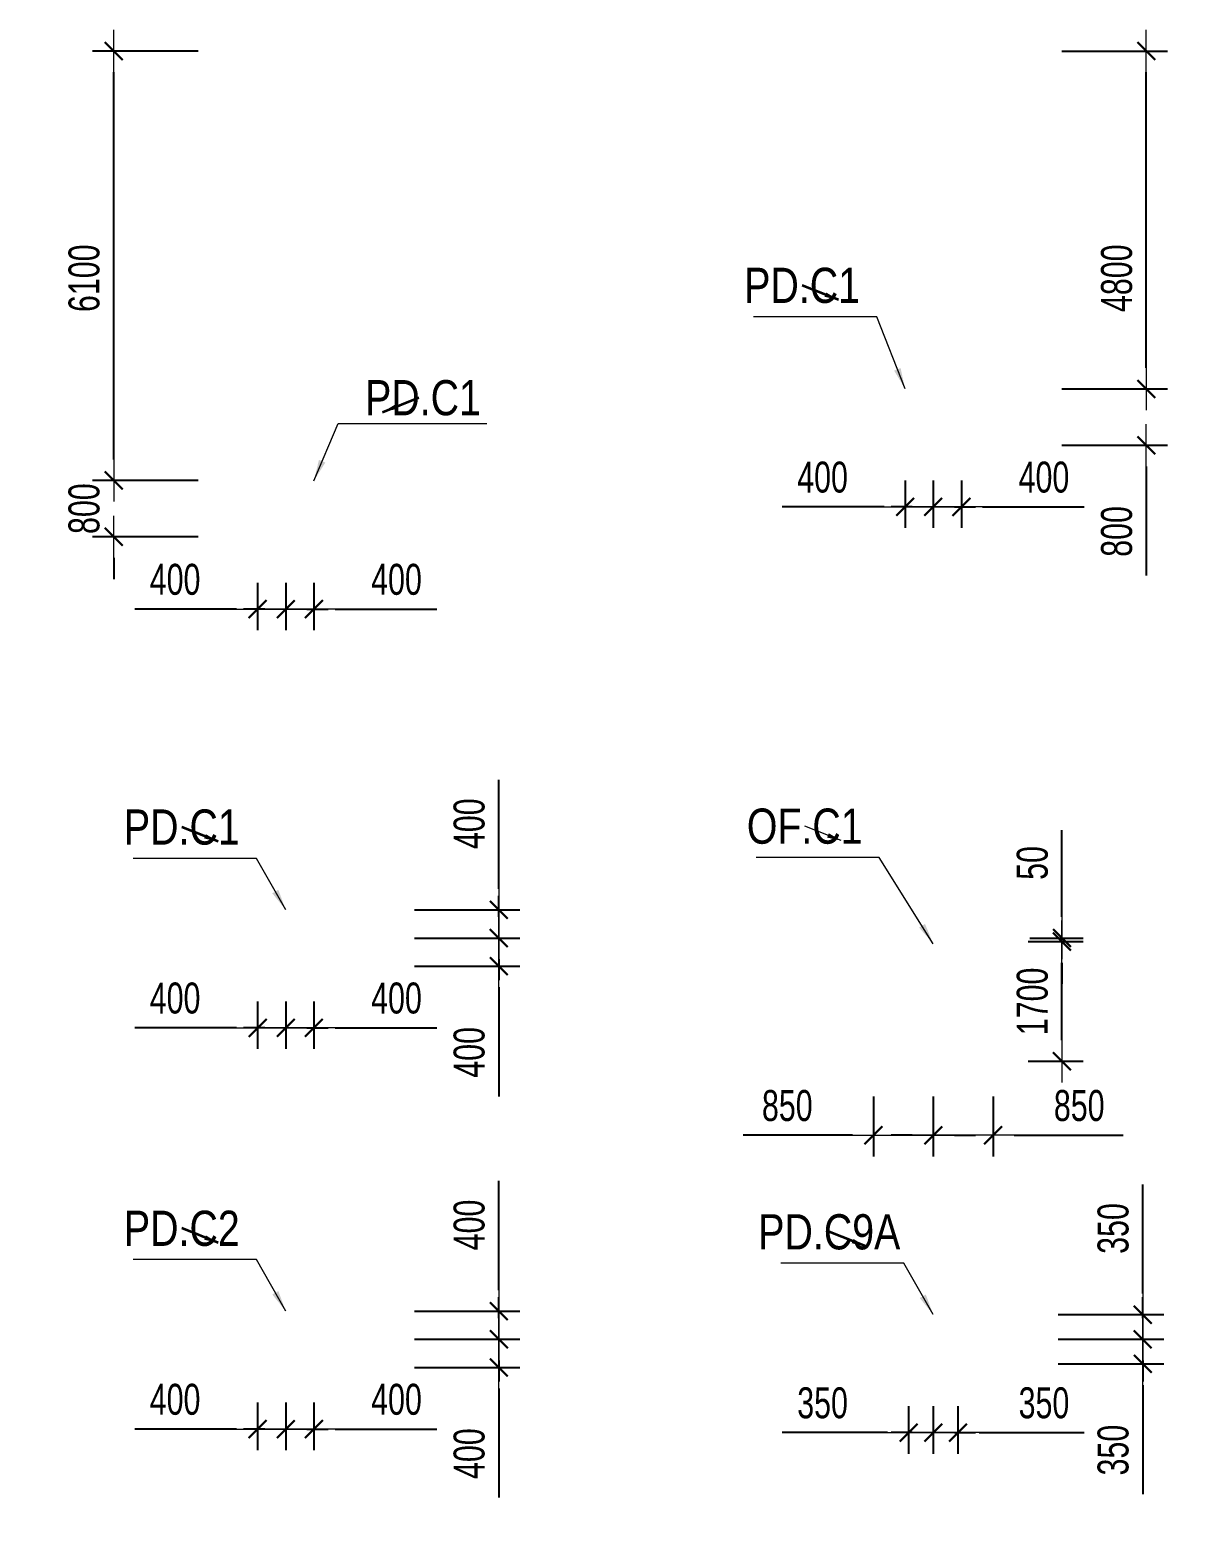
# Model space of a CAD drawing. Header units: millimetres. Extents: x -259680 to 286077, y -1281 to 94455.
# Drawn here: x 22364 to 38820, y 68933 to 90200 of the extents above; entities that cross this region are included whole.
import ezdxf
from ezdxf.enums import TextEntityAlignment as Align

# ---------------------------------------------------------------- set-up
doc = ezdxf.new("R2010")
doc.units = ezdxf.units.MM
doc.layers.get('0').update_dxf_attribs({"lineweight": 20})
doc.layers.get('Defpoints').update_dxf_attribs({"color": 151, "lineweight": 9})
for name, color, linetype, lineweight in [('$0$C1', 20, 'Continuous', 35), ('$1$NDC_S_ANNO', 7, 'Continuous', 20), ('$1$NDC_S_DIM', 1, 'Continuous', 15), ('$1$NDC_S_VN TEXT', 7, 'Continuous', 20), ('NDC_S_DIM', 1, 'Continuous', 15)]:
    doc.layers.add(name, color=color, linetype=linetype, lineweight=lineweight)
doc.styles.add('$1$NDC_DIM', font='', dxfattribs={"width": 0.75})
doc.styles.add('$2$ARIAL', font='arial.ttf', dxfattribs={"width": 0.8})
doc.styles.add('NDC_DIM', font='', dxfattribs={"width": 0.75})
doc.styles.get('$1$NDC_DIM').set_extended_font_data('Dotum')
doc.styles.get('NDC_DIM').set_extended_font_data('Dotum')
doc.dimstyles.new('$0$NDC_dim_150', dxfattribs={"dimscale": 150, "dimtxt": 2.2, "dimasz": 1.5, "dimexe": 1.5, "dimexo": 2.5, "dimgap": 1, "dimtad": 1, "dimdec": 0, "dimzin": 0, "dimdsep": 46, "dimtxsty": '$1$NDC_DIM', "dimblk": '$1$DIMMARK', "dimcen": 0.09, "dimdle": 1.2, "dimclrd": 1, "dimclre": 1, "dimclrt": 3, "dimadec": 0, "dimazin": 0, "dimtfac": 1, "dimtdec": 0, "dimtix": 1, "dimtofl": 0, "dimtmove": 0, "dimatfit": 3, "dimfxl": 6, "dimfxlon": 1, "dimtolj": 1, "dimtzin": 0, "dimarcsym": 0})
doc.dimstyles.new('$1$NDC_dim_iso', dxfattribs={"dimtxt": 2.2, "dimasz": 1, "dimexe": 1.5, "dimexo": 2.5, "dimgap": 1, "dimtad": 1, "dimdec": 0, "dimzin": 0, "dimdsep": 46, "dimtxsty": '$1$NDC_DIM', "dimblk": '$1$DIMMARK', "dimcen": 0.09, "dimdle": 1.2, "dimclrd": 1, "dimclre": 1, "dimclrt": 3, "dimadec": 0, "dimazin": 0, "dimtfac": 1, "dimtdec": 0, "dimtix": 1, "dimtofl": 0, "dimtmove": 0, "dimatfit": 3, "dimfxl": 6, "dimfxlon": 1, "dimtolj": 1, "dimtzin": 0, "dimarcsym": 0})
doc.dimstyles.new('NDC_dim_200', dxfattribs={"dimscale": 200, "dimtxt": 2.2, "dimasz": 1.5, "dimexe": 1.5, "dimexo": 2.5, "dimgap": 1, "dimtad": 1, "dimdec": 0, "dimzin": 0, "dimdsep": 46, "dimtxsty": 'NDC_DIM', "dimblk": 'DIMMARK', "dimcen": 0.09, "dimdle": 1.2, "dimclrd": 1, "dimclre": 1, "dimclrt": 3, "dimadec": 0, "dimazin": 0, "dimtfac": 1, "dimtdec": 0, "dimtix": 1, "dimtofl": 0, "dimtmove": 0, "dimatfit": 3, "dimfxl": 6, "dimfxlon": 1, "dimtolj": 1, "dimtzin": 0, "dimarcsym": 0})

# ---------------------------------------------------------------- blocks, each defined once
blk = doc.blocks.new('$1$DIMMARK')
at = {"layer": '$1$NDC_S_DIM', "color": 1}
blk.add_line((-1.5, 0), (1, 0), dxfattribs=at)
at = {"layer": '$1$NDC_S_DIM', "color": 2, "const_width": 0.1}
blk.add_lwpolyline([(-0.424, -0.424), (0.424, 0.424)], dxfattribs=at)
blk = doc.blocks.new('DIMMARK')
at = {"layer": 'NDC_S_DIM', "color": 1}
blk.add_line((-1.5, 0), (1, 0), dxfattribs=at)
at = {"layer": 'NDC_S_DIM', "color": 2, "const_width": 0.1}
blk.add_lwpolyline([(-0.424, -0.424), (0.424, 0.424)], dxfattribs=at)
blk = doc.blocks.new('*D233')
at = {"layer": 'Defpoints', "color": 0, "ltscale": 100, "transparency": 16777216}
for p in [(26000, 76900), (26400, 76900), (26400, 76024)]:
    blk.add_point(p, dxfattribs=at)
at = {"layer": 'NDC_S_DIM', "color": 1, "lineweight": -2, "ltscale": 100, "transparency": 16777216}
for p, q in [((26000, 76400), (26000, 75724)), ((26400, 76400), (26400, 75724)), ((25700, 76024), (25400, 76024)), ((26700, 76024), (28145, 76024))]:
    blk.add_line(p, q, dxfattribs=at)
at = {"layer": 'NDC_S_DIM', "color": 1, "lineweight": -2, "ltscale": 100, "transparency": 16777216, "xscale": 300, "yscale": 300, "zscale": 300}
blk.add_blockref('DIMMARK', (26000, 76024), dxfattribs=at)
at = {"layer": 'NDC_S_DIM', "color": 1, "lineweight": -2, "ltscale": 100, "transparency": 16777216, "xscale": 300, "yscale": 300, "zscale": 300, "rotation": 180}
blk.add_blockref('DIMMARK', (26400, 76024), dxfattribs=at)
at = {"layer": 'NDC_S_DIM', "color": 3, "ltscale": 100, "transparency": 16777216, "insert": (27573, 76445), "char_height": 440, "attachment_point": 5, "style": 'NDC_DIM'}
blk.add_mtext('\\A1;400', dxfattribs=at)
blk = doc.blocks.new('*D230')
at = {"layer": 'Defpoints', "color": 0, "ltscale": 100, "transparency": 16777216}
for p in [(25600, 76900), (26000, 76900), (26000, 76024)]:
    blk.add_point(p, dxfattribs=at)
at = {"layer": 'NDC_S_DIM', "color": 1, "lineweight": -2, "ltscale": 100, "transparency": 16777216}
for p, q in [((25600, 76400), (25600, 75724)), ((26000, 76400), (26000, 75724)), ((25300, 76024), (23855, 76024)), ((26300, 76024), (26600, 76024))]:
    blk.add_line(p, q, dxfattribs=at)
at = {"layer": 'NDC_S_DIM', "color": 1, "lineweight": -2, "ltscale": 100, "transparency": 16777216, "xscale": 300, "yscale": 300, "zscale": 300}
blk.add_blockref('DIMMARK', (25600, 76024), dxfattribs=at)
at = {"layer": 'NDC_S_DIM', "color": 1, "lineweight": -2, "ltscale": 100, "transparency": 16777216, "xscale": 300, "yscale": 300, "zscale": 300, "rotation": 180}
blk.add_blockref('DIMMARK', (26000, 76024), dxfattribs=at)
at = {"layer": 'NDC_S_DIM', "color": 3, "ltscale": 100, "transparency": 16777216, "insert": (24427, 76445), "char_height": 440, "attachment_point": 5, "style": 'NDC_DIM'}
blk.add_mtext('\\A1;400', dxfattribs=at)
blk = doc.blocks.new('*D231')
at = {"layer": 'Defpoints', "color": 0, "ltscale": 100, "transparency": 16777216}
for p in [(26300, 77700), (29027, 77700), (26300, 77300)]:
    blk.add_point(p, dxfattribs=at)
at = {"layer": 'NDC_S_DIM', "color": 1, "lineweight": -2, "ltscale": 100, "transparency": 16777216}
for p, q in [((29027, 78000), (29027, 79549)), ((27827, 77700), (29327, 77700)), ((27827, 77300), (29327, 77300)), ((29027, 77000), (29027, 76700))]:
    blk.add_line(p, q, dxfattribs=at)
at = {"layer": 'NDC_S_DIM', "color": 1, "lineweight": -2, "ltscale": 100, "transparency": 16777216, "xscale": 300, "yscale": 300, "zscale": 300}
for p, rotation in [((29027, 77700), 270), ((29027, 77300), 90)]:
    blk.add_blockref('DIMMARK', p, dxfattribs=dict(at, rotation=rotation))
at = {"layer": 'NDC_S_DIM', "color": 3, "ltscale": 100, "transparency": 16777216, "insert": (28607, 78924), "char_height": 440, "attachment_point": 5, "rotation": 90, "style": 'NDC_DIM'}
blk.add_mtext('\\A1;400', dxfattribs=at)
blk = doc.blocks.new('*D232')
at = {"layer": 'Defpoints', "color": 0, "ltscale": 100, "transparency": 16777216}
for p in [(26300, 77300), (29027, 77300), (26300, 76900)]:
    blk.add_point(p, dxfattribs=at)
at = {"layer": 'NDC_S_DIM', "color": 1, "lineweight": -2, "ltscale": 100, "transparency": 16777216}
for p, q in [((29027, 77600), (29027, 77900)), ((27827, 77300), (29327, 77300)), ((27827, 76900), (29327, 76900)), ((29027, 76600), (29027, 75051))]:
    blk.add_line(p, q, dxfattribs=at)
at = {"layer": 'NDC_S_DIM', "color": 1, "lineweight": -2, "ltscale": 100, "transparency": 16777216, "xscale": 300, "yscale": 300, "zscale": 300}
for p, rotation in [((29027, 77300), 270), ((29027, 76900), 90)]:
    blk.add_blockref('DIMMARK', p, dxfattribs=dict(at, rotation=rotation))
at = {"layer": 'NDC_S_DIM', "color": 3, "ltscale": 100, "transparency": 16777216, "insert": (28607, 75676), "char_height": 440, "attachment_point": 5, "rotation": 90, "style": 'NDC_DIM'}
blk.add_mtext('\\A1;400', dxfattribs=at)
blk = doc.blocks.new('*D245')
at = {"layer": 'Defpoints', "color": 0, "ltscale": 100, "transparency": 16777216}
for p in [(26000, 71200), (26400, 71200), (26400, 70324)]:
    blk.add_point(p, dxfattribs=at)
at = {"layer": 'NDC_S_DIM', "color": 1, "lineweight": -2, "ltscale": 100, "transparency": 16777216}
for p, q in [((26000, 70700), (26000, 70024)), ((26400, 70700), (26400, 70024)), ((25700, 70324), (25400, 70324)), ((26700, 70324), (28145, 70324))]:
    blk.add_line(p, q, dxfattribs=at)
at = {"layer": 'NDC_S_DIM', "color": 1, "lineweight": -2, "ltscale": 100, "transparency": 16777216, "xscale": 300, "yscale": 300, "zscale": 300}
blk.add_blockref('DIMMARK', (26000, 70324), dxfattribs=at)
at = {"layer": 'NDC_S_DIM', "color": 1, "lineweight": -2, "ltscale": 100, "transparency": 16777216, "xscale": 300, "yscale": 300, "zscale": 300, "rotation": 180}
blk.add_blockref('DIMMARK', (26400, 70324), dxfattribs=at)
at = {"layer": 'NDC_S_DIM', "color": 3, "ltscale": 100, "transparency": 16777216, "insert": (27573, 70745), "char_height": 440, "attachment_point": 5, "style": 'NDC_DIM'}
blk.add_mtext('\\A1;400', dxfattribs=at)
blk = doc.blocks.new('*D242')
at = {"layer": 'Defpoints', "color": 0, "ltscale": 100, "transparency": 16777216}
for p in [(25600, 71200), (26000, 71200), (26000, 70324)]:
    blk.add_point(p, dxfattribs=at)
at = {"layer": 'NDC_S_DIM', "color": 1, "lineweight": -2, "ltscale": 100, "transparency": 16777216}
for p, q in [((25600, 70700), (25600, 70024)), ((26000, 70700), (26000, 70024)), ((25300, 70324), (23855, 70324)), ((26300, 70324), (26600, 70324))]:
    blk.add_line(p, q, dxfattribs=at)
at = {"layer": 'NDC_S_DIM', "color": 1, "lineweight": -2, "ltscale": 100, "transparency": 16777216, "xscale": 300, "yscale": 300, "zscale": 300}
blk.add_blockref('DIMMARK', (25600, 70324), dxfattribs=at)
at = {"layer": 'NDC_S_DIM', "color": 1, "lineweight": -2, "ltscale": 100, "transparency": 16777216, "xscale": 300, "yscale": 300, "zscale": 300, "rotation": 180}
blk.add_blockref('DIMMARK', (26000, 70324), dxfattribs=at)
at = {"layer": 'NDC_S_DIM', "color": 3, "ltscale": 100, "transparency": 16777216, "insert": (24427, 70745), "char_height": 440, "attachment_point": 5, "style": 'NDC_DIM'}
blk.add_mtext('\\A1;400', dxfattribs=at)
blk = doc.blocks.new('*D243')
at = {"layer": 'Defpoints', "color": 0, "ltscale": 100, "transparency": 16777216}
for p in [(26400, 72000), (29027, 72000), (26400, 71600)]:
    blk.add_point(p, dxfattribs=at)
at = {"layer": 'NDC_S_DIM', "color": 1, "lineweight": -2, "ltscale": 100, "transparency": 16777216}
for p, q in [((29027, 72300), (29027, 73849)), ((27827, 72000), (29327, 72000)), ((27827, 71600), (29327, 71600)), ((29027, 71300), (29027, 71000))]:
    blk.add_line(p, q, dxfattribs=at)
at = {"layer": 'NDC_S_DIM', "color": 1, "lineweight": -2, "ltscale": 100, "transparency": 16777216, "xscale": 300, "yscale": 300, "zscale": 300}
for p, rotation in [((29027, 72000), 270), ((29027, 71600), 90)]:
    blk.add_blockref('DIMMARK', p, dxfattribs=dict(at, rotation=rotation))
at = {"layer": 'NDC_S_DIM', "color": 3, "ltscale": 100, "transparency": 16777216, "insert": (28607, 73224), "char_height": 440, "attachment_point": 5, "rotation": 90, "style": 'NDC_DIM'}
blk.add_mtext('\\A1;400', dxfattribs=at)
blk = doc.blocks.new('*D244')
at = {"layer": 'Defpoints', "color": 0, "ltscale": 100, "transparency": 16777216}
for p in [(26400, 71600), (29027, 71600), (26400, 71200)]:
    blk.add_point(p, dxfattribs=at)
at = {"layer": 'NDC_S_DIM', "color": 1, "lineweight": -2, "ltscale": 100, "transparency": 16777216}
for p, q in [((29027, 71900), (29027, 72200)), ((27827, 71600), (29327, 71600)), ((27827, 71200), (29327, 71200)), ((29027, 70900), (29027, 69351))]:
    blk.add_line(p, q, dxfattribs=at)
at = {"layer": 'NDC_S_DIM', "color": 1, "lineweight": -2, "ltscale": 100, "transparency": 16777216, "xscale": 300, "yscale": 300, "zscale": 300}
for p, rotation in [((29027, 71600), 270), ((29027, 71200), 90)]:
    blk.add_blockref('DIMMARK', p, dxfattribs=dict(at, rotation=rotation))
at = {"layer": 'NDC_S_DIM', "color": 3, "ltscale": 100, "transparency": 16777216, "insert": (28607, 69976), "char_height": 440, "attachment_point": 5, "rotation": 90, "style": 'NDC_DIM'}
blk.add_mtext('\\A1;400', dxfattribs=at)
blk = doc.blocks.new('*D552')
at = {"layer": 'Defpoints', "color": 0, "ltscale": 100, "transparency": 16777216}
for p in [(26000, 82848), (26400, 82848), (26400, 81973)]:
    blk.add_point(p, dxfattribs=at)
at = {"layer": 'NDC_S_DIM', "color": 1, "lineweight": -2, "ltscale": 100, "transparency": 16777216}
for p, q in [((26000, 82348), (26000, 81673)), ((26400, 82348), (26400, 81673)), ((25700, 81973), (25400, 81973)), ((26700, 81973), (28145, 81973))]:
    blk.add_line(p, q, dxfattribs=at)
at = {"layer": 'NDC_S_DIM', "color": 1, "lineweight": -2, "ltscale": 100, "transparency": 16777216, "xscale": 300, "yscale": 300, "zscale": 300}
blk.add_blockref('DIMMARK', (26000, 81973), dxfattribs=at)
at = {"layer": 'NDC_S_DIM', "color": 1, "lineweight": -2, "ltscale": 100, "transparency": 16777216, "xscale": 300, "yscale": 300, "zscale": 300, "rotation": 180}
blk.add_blockref('DIMMARK', (26400, 81973), dxfattribs=at)
at = {"layer": 'NDC_S_DIM', "color": 3, "ltscale": 100, "transparency": 16777216, "insert": (27573, 82393), "char_height": 440, "attachment_point": 5, "style": 'NDC_DIM'}
blk.add_mtext('\\A1;400', dxfattribs=at)
blk = doc.blocks.new('*D553')
at = {"layer": 'Defpoints', "color": 0, "ltscale": 100, "transparency": 16777216}
for p in [(25600, 82848), (26000, 82848), (26000, 81973)]:
    blk.add_point(p, dxfattribs=at)
at = {"layer": 'NDC_S_DIM', "color": 1, "lineweight": -2, "ltscale": 100, "transparency": 16777216}
for p, q in [((25600, 82348), (25600, 81673)), ((26000, 82348), (26000, 81673)), ((25300, 81973), (23855, 81973)), ((26300, 81973), (26600, 81973))]:
    blk.add_line(p, q, dxfattribs=at)
at = {"layer": 'NDC_S_DIM', "color": 1, "lineweight": -2, "ltscale": 100, "transparency": 16777216, "xscale": 300, "yscale": 300, "zscale": 300}
blk.add_blockref('DIMMARK', (25600, 81973), dxfattribs=at)
at = {"layer": 'NDC_S_DIM', "color": 1, "lineweight": -2, "ltscale": 100, "transparency": 16777216, "xscale": 300, "yscale": 300, "zscale": 300, "rotation": 180}
blk.add_blockref('DIMMARK', (26000, 81973), dxfattribs=at)
at = {"layer": 'NDC_S_DIM', "color": 3, "ltscale": 100, "transparency": 16777216, "insert": (24427, 82393), "char_height": 440, "attachment_point": 5, "style": 'NDC_DIM'}
blk.add_mtext('\\A1;400', dxfattribs=at)
blk = doc.blocks.new('*D554')
at = {"layer": 'Defpoints', "color": 0, "ltscale": 100, "transparency": 16777216}
for p in [(35200, 84300), (35600, 84300), (35600, 83425)]:
    blk.add_point(p, dxfattribs=at)
at = {"layer": 'NDC_S_DIM', "color": 1, "lineweight": -2, "ltscale": 100, "transparency": 16777216}
for p, q in [((35200, 83800), (35200, 83125)), ((35600, 83800), (35600, 83125)), ((34900, 83425), (34600, 83425)), ((35900, 83425), (37345, 83425))]:
    blk.add_line(p, q, dxfattribs=at)
at = {"layer": 'NDC_S_DIM', "color": 1, "lineweight": -2, "ltscale": 100, "transparency": 16777216, "xscale": 300, "yscale": 300, "zscale": 300}
blk.add_blockref('DIMMARK', (35200, 83425), dxfattribs=at)
at = {"layer": 'NDC_S_DIM', "color": 1, "lineweight": -2, "ltscale": 100, "transparency": 16777216, "xscale": 300, "yscale": 300, "zscale": 300, "rotation": 180}
blk.add_blockref('DIMMARK', (35600, 83425), dxfattribs=at)
at = {"layer": 'NDC_S_DIM', "color": 3, "ltscale": 100, "transparency": 16777216, "insert": (36773, 83845), "char_height": 440, "attachment_point": 5, "style": 'NDC_DIM'}
blk.add_mtext('\\A1;400', dxfattribs=at)
blk = doc.blocks.new('*D555')
at = {"layer": 'Defpoints', "color": 0, "ltscale": 100, "transparency": 16777216}
for p in [(34800, 84300), (35200, 84300), (35200, 83425)]:
    blk.add_point(p, dxfattribs=at)
at = {"layer": 'NDC_S_DIM', "color": 1, "lineweight": -2, "ltscale": 100, "transparency": 16777216}
for p, q in [((34800, 83800), (34800, 83125)), ((35200, 83800), (35200, 83125)), ((34500, 83425), (33055, 83425)), ((35500, 83425), (35800, 83425))]:
    blk.add_line(p, q, dxfattribs=at)
at = {"layer": 'NDC_S_DIM', "color": 1, "lineweight": -2, "ltscale": 100, "transparency": 16777216, "xscale": 300, "yscale": 300, "zscale": 300}
blk.add_blockref('DIMMARK', (34800, 83425), dxfattribs=at)
at = {"layer": 'NDC_S_DIM', "color": 1, "lineweight": -2, "ltscale": 100, "transparency": 16777216, "xscale": 300, "yscale": 300, "zscale": 300, "rotation": 180}
blk.add_blockref('DIMMARK', (35200, 83425), dxfattribs=at)
at = {"layer": 'NDC_S_DIM', "color": 3, "ltscale": 100, "transparency": 16777216, "insert": (33627, 83845), "char_height": 440, "attachment_point": 5, "style": 'NDC_DIM'}
blk.add_mtext('\\A1;400', dxfattribs=at)
blk = doc.blocks.new('*D568')
at = {"layer": 'Defpoints', "color": 0, "ltscale": 100, "transparency": 16777216}
for p in [(23555, 89900), (25600, 89900), (25600, 83800)]:
    blk.add_point(p, dxfattribs=at)
at = {"layer": 'NDC_S_DIM', "color": 1, "lineweight": -2, "ltscale": 100, "transparency": 16777216}
for p, q in [((24755, 89900), (23255, 89900)), ((23555, 84100), (23555, 89600)), ((24755, 83800), (23255, 83800))]:
    blk.add_line(p, q, dxfattribs=at)
at = {"layer": 'NDC_S_DIM', "color": 1, "lineweight": -2, "ltscale": 100, "transparency": 16777216, "xscale": 300, "yscale": 300, "zscale": 300}
for p, rotation in [((23555, 89900), 90), ((23555, 83800), 270)]:
    blk.add_blockref('DIMMARK', p, dxfattribs=dict(at, rotation=rotation))
at = {"layer": 'NDC_S_DIM', "color": 3, "ltscale": 100, "transparency": 16777216, "insert": (23135, 86673), "char_height": 440, "attachment_point": 5, "rotation": 90, "style": 'NDC_DIM'}
blk.add_mtext('\\A1;6100', dxfattribs=at)
blk = doc.blocks.new('*D569')
at = {"layer": 'Defpoints', "color": 0, "ltscale": 100, "transparency": 16777216}
for p in [(23555, 83800), (25600, 83800), (25600, 83000)]:
    blk.add_point(p, dxfattribs=at)
at = {"layer": 'NDC_S_DIM', "color": 1, "lineweight": -2, "ltscale": 100, "transparency": 16777216}
for p, q in [((23555, 84100), (23555, 84400)), ((24755, 83800), (23255, 83800)), ((24755, 83000), (23255, 83000)), ((23555, 82700), (23555, 82400))]:
    blk.add_line(p, q, dxfattribs=at)
at = {"layer": 'NDC_S_DIM', "color": 1, "lineweight": -2, "ltscale": 100, "transparency": 16777216, "xscale": 300, "yscale": 300, "zscale": 300}
for p, rotation in [((23555, 83800), 270), ((23555, 83000), 90)]:
    blk.add_blockref('DIMMARK', p, dxfattribs=dict(at, rotation=rotation))
at = {"layer": 'NDC_S_DIM', "color": 3, "ltscale": 100, "transparency": 16777216, "insert": (23135, 83400), "char_height": 440, "attachment_point": 5, "rotation": 90, "style": 'NDC_DIM'}
blk.add_mtext('\\A1;800', dxfattribs=at)
blk = doc.blocks.new('*D570')
at = {"layer": 'Defpoints', "color": 0, "ltscale": 100, "transparency": 16777216}
for p in [(35600, 89900), (38227, 89900), (35600, 85100)]:
    blk.add_point(p, dxfattribs=at)
at = {"layer": 'NDC_S_DIM', "color": 1, "lineweight": -2, "ltscale": 100, "transparency": 16777216}
for p, q in [((37027, 89900), (38527, 89900)), ((38227, 85400), (38227, 89600)), ((37027, 85100), (38527, 85100))]:
    blk.add_line(p, q, dxfattribs=at)
at = {"layer": 'NDC_S_DIM', "color": 1, "lineweight": -2, "ltscale": 100, "transparency": 16777216, "xscale": 300, "yscale": 300, "zscale": 300}
for p, rotation in [((38227, 89900), 90), ((38227, 85100), 270)]:
    blk.add_blockref('DIMMARK', p, dxfattribs=dict(at, rotation=rotation))
at = {"layer": 'NDC_S_DIM', "color": 3, "ltscale": 100, "transparency": 16777216, "insert": (37807, 86673), "char_height": 440, "attachment_point": 5, "rotation": 90, "style": 'NDC_DIM'}
blk.add_mtext('\\A1;4800', dxfattribs=at)
blk = doc.blocks.new('*D571')
at = {"layer": 'Defpoints', "color": 0, "ltscale": 100, "transparency": 16777216}
for p in [(35600, 85100), (38227, 85100), (35600, 84300)]:
    blk.add_point(p, dxfattribs=at)
at = {"layer": 'NDC_S_DIM', "color": 1, "lineweight": -2, "ltscale": 100, "transparency": 16777216}
for p, q in [((38227, 85400), (38227, 85700)), ((37027, 85100), (38527, 85100)), ((37027, 84300), (38527, 84300)), ((38227, 84000), (38227, 82452))]:
    blk.add_line(p, q, dxfattribs=at)
at = {"layer": 'NDC_S_DIM', "color": 1, "lineweight": -2, "ltscale": 100, "transparency": 16777216, "xscale": 300, "yscale": 300, "zscale": 300}
for p, rotation in [((38227, 85100), 270), ((38227, 84300), 90)]:
    blk.add_blockref('DIMMARK', p, dxfattribs=dict(at, rotation=rotation))
at = {"layer": 'NDC_S_DIM', "color": 3, "ltscale": 100, "transparency": 16777216, "insert": (37807, 83076), "char_height": 440, "attachment_point": 5, "rotation": 90, "style": 'NDC_DIM'}
blk.add_mtext('\\A1;800', dxfattribs=at)
blk = doc.blocks.new('*D598')
at = {"layer": 'Defpoints', "color": 0, "ltscale": 100, "transparency": 16777216}
for p in [(35200, 71150), (35550, 71150), (35550, 70274)]:
    blk.add_point(p, dxfattribs=at)
at = {"layer": 'NDC_S_DIM', "color": 1, "lineweight": -2, "ltscale": 100, "transparency": 16777216}
for p, q in [((35200, 70650), (35200, 69974)), ((35550, 70650), (35550, 69974)), ((34900, 70274), (34600, 70274)), ((35850, 70274), (37346, 70274))]:
    blk.add_line(p, q, dxfattribs=at)
at = {"layer": 'NDC_S_DIM', "color": 1, "lineweight": -2, "ltscale": 100, "transparency": 16777216, "xscale": 300, "yscale": 300, "zscale": 300}
blk.add_blockref('DIMMARK', (35200, 70274), dxfattribs=at)
at = {"layer": 'NDC_S_DIM', "color": 1, "lineweight": -2, "ltscale": 100, "transparency": 16777216, "xscale": 300, "yscale": 300, "zscale": 300, "rotation": 180}
blk.add_blockref('DIMMARK', (35550, 70274), dxfattribs=at)
at = {"layer": 'NDC_S_DIM', "color": 3, "ltscale": 100, "transparency": 16777216, "insert": (36773, 70695), "char_height": 440, "attachment_point": 5, "style": 'NDC_DIM'}
blk.add_mtext('\\A1;350', dxfattribs=at)
blk = doc.blocks.new('*D599')
at = {"layer": 'Defpoints', "color": 0, "ltscale": 100, "transparency": 16777216}
for p in [(34850, 71150), (35200, 71150), (35200, 70274)]:
    blk.add_point(p, dxfattribs=at)
at = {"layer": 'NDC_S_DIM', "color": 1, "lineweight": -2, "ltscale": 100, "transparency": 16777216}
for p, q in [((34850, 70650), (34850, 69974)), ((35200, 70650), (35200, 69974)), ((34550, 70274), (33054, 70274)), ((35500, 70274), (35800, 70274))]:
    blk.add_line(p, q, dxfattribs=at)
at = {"layer": 'NDC_S_DIM', "color": 1, "lineweight": -2, "ltscale": 100, "transparency": 16777216, "xscale": 300, "yscale": 300, "zscale": 300}
blk.add_blockref('DIMMARK', (34850, 70274), dxfattribs=at)
at = {"layer": 'NDC_S_DIM', "color": 1, "lineweight": -2, "ltscale": 100, "transparency": 16777216, "xscale": 300, "yscale": 300, "zscale": 300, "rotation": 180}
blk.add_blockref('DIMMARK', (35200, 70274), dxfattribs=at)
at = {"layer": 'NDC_S_DIM', "color": 3, "ltscale": 100, "transparency": 16777216, "insert": (33627, 70695), "char_height": 440, "attachment_point": 5, "style": 'NDC_DIM'}
blk.add_mtext('\\A1;350', dxfattribs=at)
blk = doc.blocks.new('*D600')
at = {"layer": 'Defpoints', "color": 0, "ltscale": 100, "transparency": 16777216}
for p in [(35550, 71950), (38177, 71950), (35550, 71600)]:
    blk.add_point(p, dxfattribs=at)
at = {"layer": 'NDC_S_DIM', "color": 1, "lineweight": -2, "ltscale": 100, "transparency": 16777216}
for p, q in [((38177, 72250), (38177, 73799)), ((36977, 71950), (38477, 71950)), ((36977, 71600), (38477, 71600)), ((38177, 71300), (38177, 71000))]:
    blk.add_line(p, q, dxfattribs=at)
at = {"layer": 'NDC_S_DIM', "color": 1, "lineweight": -2, "ltscale": 100, "transparency": 16777216, "xscale": 300, "yscale": 300, "zscale": 300}
for p, rotation in [((38177, 71950), 270), ((38177, 71600), 90)]:
    blk.add_blockref('DIMMARK', p, dxfattribs=dict(at, rotation=rotation))
at = {"layer": 'NDC_S_DIM', "color": 3, "ltscale": 100, "transparency": 16777216, "insert": (37757, 73174), "char_height": 440, "attachment_point": 5, "rotation": 90, "style": 'NDC_DIM'}
blk.add_mtext('\\A1;350', dxfattribs=at)
blk = doc.blocks.new('*D601')
at = {"layer": 'Defpoints', "color": 0, "ltscale": 100, "transparency": 16777216}
for p in [(35550, 71600), (38177, 71600), (35550, 71250)]:
    blk.add_point(p, dxfattribs=at)
at = {"layer": 'NDC_S_DIM', "color": 1, "lineweight": -2, "ltscale": 100, "transparency": 16777216}
for p, q in [((38177, 71900), (38177, 72200)), ((36977, 71600), (38477, 71600)), ((36977, 71250), (38477, 71250)), ((38177, 70950), (38177, 69401))]:
    blk.add_line(p, q, dxfattribs=at)
at = {"layer": 'NDC_S_DIM', "color": 1, "lineweight": -2, "ltscale": 100, "transparency": 16777216, "xscale": 300, "yscale": 300, "zscale": 300}
for p, rotation in [((38177, 71600), 270), ((38177, 71250), 90)]:
    blk.add_blockref('DIMMARK', p, dxfattribs=dict(at, rotation=rotation))
at = {"layer": 'NDC_S_DIM', "color": 3, "ltscale": 100, "transparency": 16777216, "insert": (37757, 70026), "char_height": 440, "attachment_point": 5, "rotation": 90, "style": 'NDC_DIM'}
blk.add_mtext('\\A1;350', dxfattribs=at)
blk = doc.blocks.new('*D1380')
at = {"layer": 'Defpoints', "color": 0, "ltscale": 100, "transparency": 16777216}
for p in [(34350, 75550), (35200, 75550), (35200, 74498)]:
    blk.add_point(p, dxfattribs=at)
at = {"layer": 'NDC_S_DIM', "color": 1, "lineweight": -2, "ltscale": 100, "transparency": 16777216}
for p, q in [((34350, 75050), (34350, 74198)), ((35200, 75050), (35200, 74198)), ((34050, 74498), (32501, 74498)), ((35500, 74498), (35800, 74498))]:
    blk.add_line(p, q, dxfattribs=at)
at = {"layer": 'NDC_S_DIM', "color": 1, "lineweight": -2, "ltscale": 100, "transparency": 16777216, "xscale": 300, "yscale": 300, "zscale": 300}
blk.add_blockref('DIMMARK', (34350, 74498), dxfattribs=at)
at = {"layer": 'NDC_S_DIM', "color": 1, "lineweight": -2, "ltscale": 100, "transparency": 16777216, "xscale": 300, "yscale": 300, "zscale": 300, "rotation": 180}
blk.add_blockref('DIMMARK', (35200, 74498), dxfattribs=at)
at = {"layer": 'NDC_S_DIM', "color": 3, "ltscale": 100, "transparency": 16777216, "insert": (33126, 74918), "char_height": 440, "attachment_point": 5, "style": 'NDC_DIM'}
blk.add_mtext('\\A1;850', dxfattribs=at)
blk = doc.blocks.new('*D1381')
at = {"layer": 'Defpoints', "color": 0, "ltscale": 100, "transparency": 16777216}
for p in [(35200, 75550), (36050, 75550), (36050, 74498)]:
    blk.add_point(p, dxfattribs=at)
at = {"layer": 'NDC_S_DIM', "color": 1, "lineweight": -2, "ltscale": 100, "transparency": 16777216}
for p, q in [((35200, 75050), (35200, 74198)), ((36050, 75050), (36050, 74198)), ((34900, 74498), (34600, 74498)), ((36350, 74498), (37899, 74498))]:
    blk.add_line(p, q, dxfattribs=at)
at = {"layer": 'NDC_S_DIM', "color": 1, "lineweight": -2, "ltscale": 100, "transparency": 16777216, "xscale": 300, "yscale": 300, "zscale": 300}
blk.add_blockref('DIMMARK', (35200, 74498), dxfattribs=at)
at = {"layer": 'NDC_S_DIM', "color": 1, "lineweight": -2, "ltscale": 100, "transparency": 16777216, "xscale": 300, "yscale": 300, "zscale": 300, "rotation": 180}
blk.add_blockref('DIMMARK', (36050, 74498), dxfattribs=at)
at = {"layer": 'NDC_S_DIM', "color": 3, "ltscale": 100, "transparency": 16777216, "insert": (37274, 74918), "char_height": 440, "attachment_point": 5, "style": 'NDC_DIM'}
blk.add_mtext('\\A1;850', dxfattribs=at)
blk = doc.blocks.new('*D1382')
at = {"layer": 'Defpoints', "color": 0, "ltscale": 100, "transparency": 16777216}
for p in [(36050, 77250), (37029, 77250), (36050, 75550)]:
    blk.add_point(p, dxfattribs=at)
at = {"layer": 'NDC_S_DIM', "color": 1, "lineweight": -2, "ltscale": 100, "transparency": 16777216}
for p, q in [((36550, 77250), (37329, 77250)), ((37029, 75850), (37029, 76950)), ((36550, 75550), (37329, 75550))]:
    blk.add_line(p, q, dxfattribs=at)
at = {"layer": 'NDC_S_DIM', "color": 1, "lineweight": -2, "ltscale": 100, "transparency": 16777216, "xscale": 300, "yscale": 300, "zscale": 300}
for p, rotation in [((37029, 77250), 90), ((37029, 75550), 270)]:
    blk.add_blockref('DIMMARK', p, dxfattribs=dict(at, rotation=rotation))
at = {"layer": 'NDC_S_DIM', "color": 3, "ltscale": 100, "transparency": 16777216, "insert": (36609, 76400), "char_height": 440, "attachment_point": 5, "rotation": 90, "style": 'NDC_DIM'}
blk.add_mtext('\\A1;1700', dxfattribs=at)
blk = doc.blocks.new('*D1383')
at = {"layer": 'Defpoints', "color": 0, "ltscale": 100, "transparency": 16777216}
for p in [(36070, 77300), (36070, 77250), (37029, 77300)]:
    blk.add_point(p, dxfattribs=at)
at = {"layer": 'NDC_S_DIM', "color": 1, "lineweight": -2, "ltscale": 100, "transparency": 16777216}
for p, q in [((37029, 77600), (37029, 78834)), ((36570, 77300), (37329, 77300)), ((36570, 77250), (37329, 77250)), ((37029, 76950), (37029, 76650))]:
    blk.add_line(p, q, dxfattribs=at)
at = {"layer": 'NDC_S_DIM', "color": 1, "lineweight": -2, "ltscale": 100, "transparency": 16777216, "xscale": 300, "yscale": 300, "zscale": 300}
for p, rotation in [((37029, 77300), 270), ((37029, 77250), 90)]:
    blk.add_blockref('DIMMARK', p, dxfattribs=dict(at, rotation=rotation))
at = {"layer": 'NDC_S_DIM', "color": 3, "ltscale": 100, "transparency": 16777216, "insert": (36609, 78367), "char_height": 440, "attachment_point": 5, "rotation": 90, "style": 'NDC_DIM'}
blk.add_mtext('\\A1;50', dxfattribs=at)
blk = doc.blocks.new('*U220')
at = {"layer": '$1$NDC_S_ANNO', "ltscale": 0.8, "style": '$2$ARIAL', "width": 0.8}
blk.add_attdef('TEN', text='', height=2.5, dxfattribs=at).set_placement((-2.58, 1.03), align=Align.MIDDLE_CENTER)
at = {"layer": '$1$NDC_S_ANNO', "ltscale": 0.8, "style": '$2$ARIAL', "width": 0.8, "flags": 1}
blk.add_attdef('CHU_THICH', text='', height=2.5, dxfattribs=at).set_placement((0, 0), align=Align.MIDDLE_CENTER)
at = {"layer": 'Defpoints'}
blk.add_leader([(0, 0), (-2.58, 1.03)], dimstyle='$1$NDC_dim_iso', override={"dimgap": 0.625, "dimtad": 0}, dxfattribs=at)
blk = doc.blocks.new('$0$co t check')
at = {"layer": '$0$C1', "xscale": 200, "yscale": 200, "zscale": 200}
for p, values in [((31812, 86366), {'TEN': 'PD.C1'}), ((22998, 78671), {'TEN': 'PD.C1'}), ((22998, 72971), {'TEN': 'PD.C2'}), ((32198, 72921), {'TEN': 'PD.C9A'})]:
    blk.add_blockref('*U220', p, dxfattribs=at).add_auto_attribs(values)
at = {"layer": '$0$C1'}
ref = blk.add_blockref('*U220', (25334, 84771), dxfattribs=dict(at, xscale=-200, yscale=200, zscale=200))
ref.add_attrib('TEN', 'PD.C1', dxfattribs={"layer": '$1$NDC_S_ANNO', "ltscale": 0.8, "height": 500, "style": '$2$ARIAL', "width": 0.8}).set_placement((25909, 84976), align=Align.MIDDLE_CENTER)
at = {"layer": '$1$NDC_S_VN TEXT', "xscale": 200, "yscale": 200, "zscale": 200}
blk.add_blockref('*U220', (31849, 78684), dxfattribs=at).add_auto_attribs({'TEN': 'OF.C1'})
at = {"layer": '$0$C1'}
for points in [[(32759, 85100), (32356, 86127), (30606, 86127)], [(24359, 83797), (24702, 84609), (26814, 84609)], [(23959, 77700), (23542, 78432), (21793, 78432)], [(23959, 72000), (23542, 72732), (21793, 72732)], [(33159, 71950), (32742, 72682), (30993, 72682)]]:
    blk.add_leader(points, dimstyle='$0$NDC_dim_150', override={"dimasz": 2, "dimgap": 1, "dimtad": 0}, dxfattribs=at)
blk.add_leader([(33159, 77220), (32393, 78445), (30643, 78445)], dimstyle='$0$NDC_dim_150', override={"dimasz": 2, "dimgap": 1, "dimtad": 0})

msp = doc.modelspace()

# ---------------------------------------------------------------- hatches: boundary and pattern name
at = {"layer": 'NDC_S_DIM', "ltscale": 100}
h = msp.add_hatch(dxfattribs=at)
h.set_pattern_fill('CROSS', color=256, scale=50)
h.paths.add_polyline_path([(87300, 89500), (87300, 71950), (63350, 71950), (63350, 66800), (44500, 66800), (44500, 64200), (3550, 64200), (3550, 89500)], flags=17)
h.paths.add_polyline_path([(87300, 89500), (87300, 71950), (63350, 71950), (63350, 66800), (44500, 66800), (44500, 64200), (3550, 64200), (3550, 89500)], flags=17)

# ---------------------------------------------------------------- block references
at = {"layer": '$1$NDC_S_DIM'}
msp.add_blockref('$0$co t check', (2040.6, 0), dxfattribs=at)

# ---------------------------------------------------------------- dimensions: what is measured, and where the dimension line sits
at = {"layer": 'NDC_S_DIM', "ltscale": 100}
for base, p1, p2, picture, middle in [((23555, 89900), (25600, 83800), (25600, 89900), '*D568', (23555, 86672.5)), ((38226.7, 89900.1), (35600, 85100.1), (35600, 89900.1), '*D570', (38226.7, 86672.7)), ((38226.7, 85100.1), (35600, 84300.1), (35600, 85100.1), '*D571', (38226.7, 83075.9)), ((23555, 83800), (25600, 83000), (25600, 83800), '*D569', (23555, 83400)), ((29026.7, 77700), (26300, 77300), (26300, 77700), '*D231', (29026.7, 78924.3)), ((37029.3, 77300), (36070, 77250), (36070, 77300), '*D1383', (37029.3, 78367.1)), ((29026.7, 77300), (26300, 76900), (26300, 77300), '*D232', (29026.7, 75675.7)), ((29026.7, 72000), (26400, 71600), (26400, 72000), '*D243', (29026.7, 73224.3)), ((38176.7, 71950), (35550, 71600), (35550, 71950), '*D600', (38176.7, 73174.3)), ((29026.7, 71600), (26400, 71200), (26400, 71600), '*D244', (29026.7, 69975.7)), ((38176.7, 71600), (35550, 71250), (35550, 71600), '*D601', (38176.7, 70025.7))]:
    dim = msp.add_linear_dim(base=base, p1=p1, p2=p2, angle=90, dimstyle='NDC_dim_200', dxfattribs=at)
    dim.commit()
    dim.dimension.update_dxf_attribs({"geometry": picture, "text_midpoint": middle, "dimtype": 160})
for base, p1, p2, picture, middle in [((35200, 83424.6), (34800, 84300.1), (35200, 84300.1), '*D555', (33627.5, 83424.6)), ((35600, 83424.6), (35200, 84300.1), (35600, 84300.1), '*D554', (36772.5, 83424.6)), ((26000, 81972.6), (25600, 82848.2), (26000, 82848.2), '*D553', (24427.5, 81972.6)), ((26400, 81972.6), (26000, 82848.2), (26400, 82848.2), '*D552', (27572.5, 81972.6)), ((26000, 76024.4), (25600, 76900), (26000, 76900), '*D230', (24427.5, 76024.4)), ((26400, 76024.4), (26000, 76900), (26400, 76900), '*D233', (27572.5, 76024.4)), ((35200, 74498.1), (34350, 75550), (35200, 75550), '*D1380', (33125.7, 74498.1)), ((36050, 74498.1), (35200, 75550), (36050, 75550), '*D1381', (37274.3, 74498.1)), ((26000, 70324.4), (25600, 71200), (26000, 71200), '*D242', (24427.5, 70324.4)), ((26400, 70324.4), (26000, 71200), (26400, 71200), '*D245', (27572.5, 70324.4)), ((35200, 70274.4), (34850, 71150), (35200, 71150), '*D599', (33627.5, 70274.4)), ((35550, 70274.4), (35200, 71150), (35550, 71150), '*D598', (36772.5, 70274.4))]:
    dim = msp.add_linear_dim(base=base, p1=p1, p2=p2, dimstyle='NDC_dim_200', dxfattribs=at)
    dim.commit()
    dim.dimension.update_dxf_attribs({"geometry": picture, "text_midpoint": middle, "dimtype": 160})
dim = msp.add_linear_dim(base=(37029.3, 77250), p1=(36050, 75550), p2=(36050, 77250), angle=90, dimstyle='NDC_dim_200', dxfattribs=at)
dim.commit()
dim.dimension.update_dxf_attribs({"geometry": '*D1382', "text_midpoint": (36609.3, 76400)})

doc.saveas('drawing.dxf')
